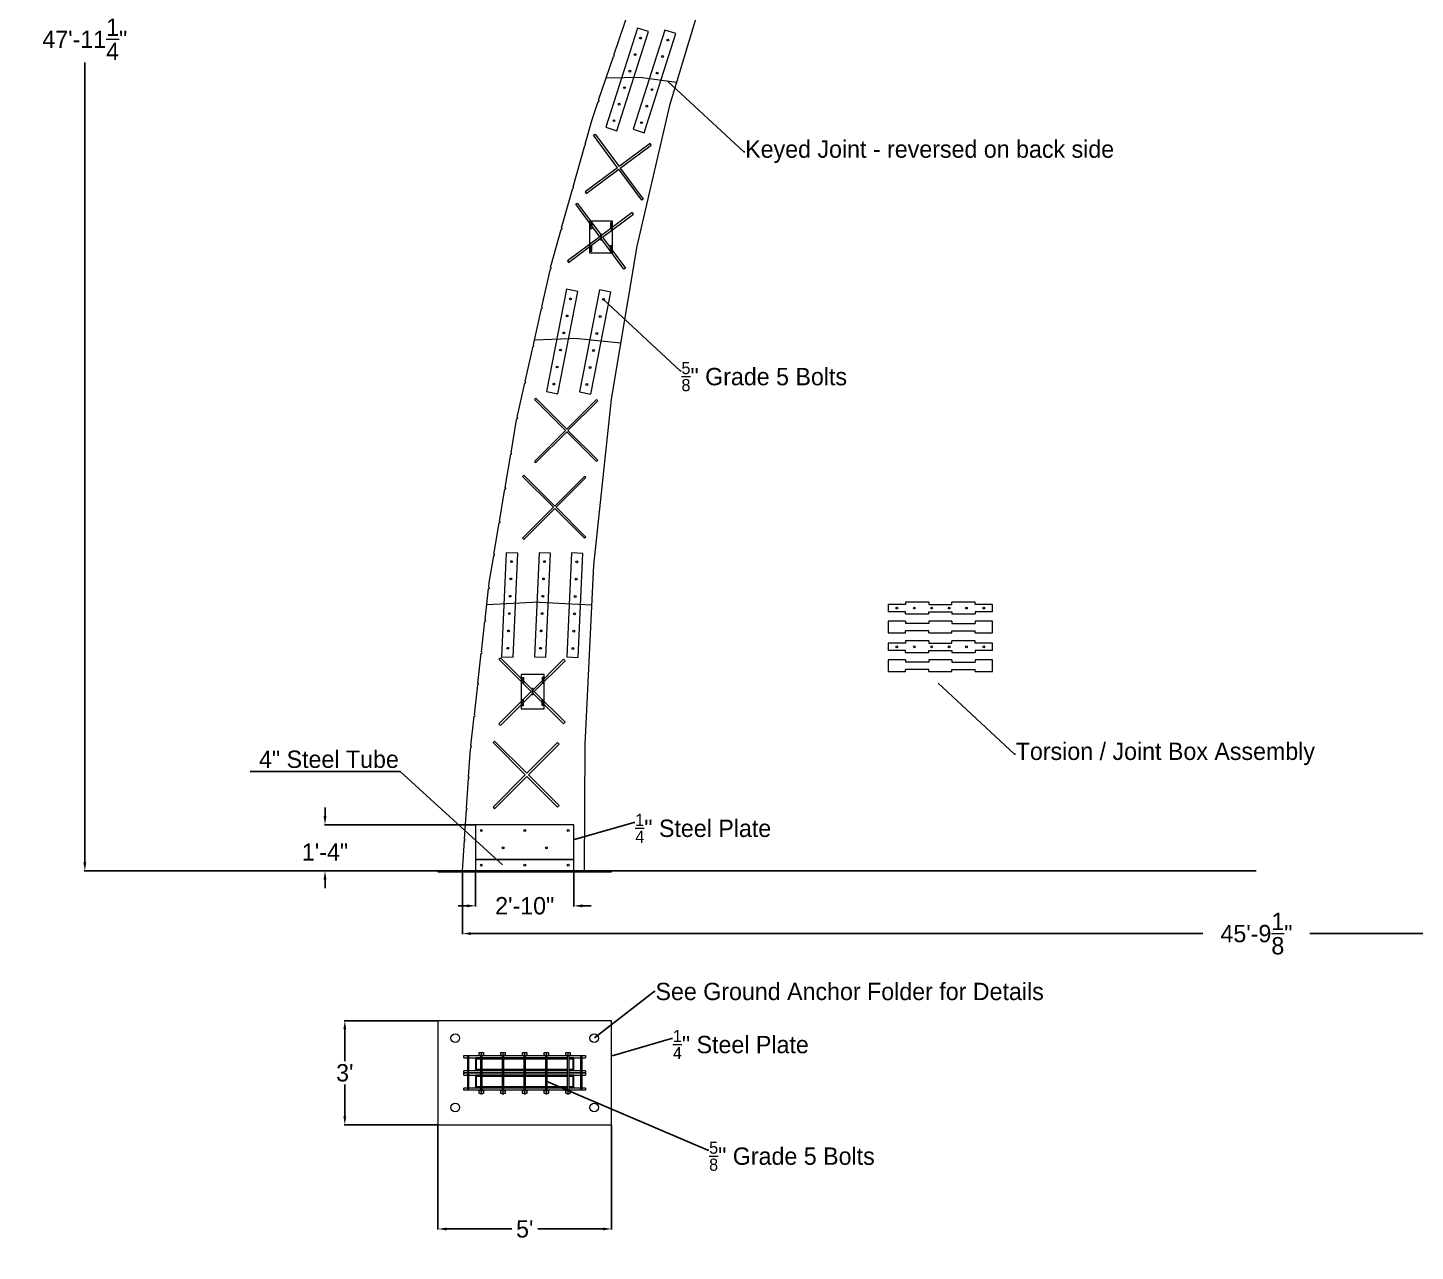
# Model space of a CAD drawing. Extents: x -465 to 2240, y 244 to 1462.
# Drawn here: x 538.3 to 1018, y 244.4 to 667.5 of the extents above; entities that cross this region are included whole.
import ezdxf
from ezdxf import colors
from ezdxf.entities.mleader import LeaderData, LeaderLine
from ezdxf.math import Vec2, Vec3

# ---------------------------------------------------------------- set-up
doc = ezdxf.new("R2010")
doc.units = 0
doc.header["$MEASUREMENT"] = 0
doc.layers.get('0').update_dxf_attribs({"linetype": 'CONTINUOUS', "lineweight": 9})
doc.layers.get('Defpoints').update_dxf_attribs({"linetype": 'CONTINUOUS', "lineweight": 9})
for name, color, linetype, lineweight in [('Annotation', 7, 'CONTINUOUS', 9), ('Base Plates', 6, 'CONTINUOUS', 9), ('Compression Box', 1, 'CONTINUOUS', 9), ('Interior Blocking', 252, 'CONTINUOUS', 9), ('Joints', 3, 'CONTINUOUS', 9)]:
    doc.layers.add(name, color=color, linetype=linetype, lineweight=lineweight)
doc.dimstyles.get("Standard").update_dxf_attribs({"dimtxt": 0.18, "dimasz": 0.18, "dimexe": 0.18, "dimexo": 0.0625, "dimgap": 0.09, "dimtad": 0, "dimtih": 1, "dimtoh": 1, "dimdec": 4, "dimzin": 0, "dimdsep": 46, "dimtxsty": 'Standard', "dimcen": 0.09, "dimadec": 0, "dimazin": 0, "dimtfac": 1, "dimtdec": 4, "dimtofl": 0, "dimtmove": 2, "dimatfit": 3, "dimfxl": 1, "dimtolj": 1, "dimtzin": 0, "dimarcsym": 0})

# ---------------------------------------------------------------- blocks, each defined once
blk = doc.blocks.new('*U6')
at = {"layer": 'Joints'}
blk.add_circle((0, 0), 0.312, dxfattribs=at)
blk = doc.blocks.new('*U7')
at = {"layer": 'Joints', "color": 0, "linetype": 'ByBlock', "lineweight": -2, "transparency": 16777216}
for p in [(0, 0), (0, -6), (0, -12), (0, -18), (0, -24), (0, -30)]:
    blk.add_blockref('*U6', p, dxfattribs=at)
blk = doc.blocks.new('*U22')
at = {"layer": 'Joints'}
blk.add_circle((0, 0), 0.312, dxfattribs=at)
blk = doc.blocks.new('*U23')
at = {"layer": 'Joints', "color": 0, "linetype": 'ByBlock', "lineweight": -2, "transparency": 16777216}
for p in [(0, 0), (0, -6), (0, -12), (0, -18), (0, -24), (0, -30)]:
    blk.add_blockref('*U22', p, dxfattribs=at)
blk = doc.blocks.new('*U34')
at = {"layer": 'Joints'}
blk.add_circle((0, 0), 0.312, dxfattribs=at)
blk = doc.blocks.new('*U35')
at = {"layer": 'Joints', "color": 0, "linetype": 'ByBlock', "lineweight": -2, "transparency": 16777216}
for p in [(0, 0), (0, -6), (0, -12), (0, -18), (0, -24), (0, -30)]:
    blk.add_blockref('*U34', p, dxfattribs=at)
blk = doc.blocks.new('*U112')
at = {"layer": 'Joints'}
blk.add_circle((0, 0), 0.312, dxfattribs=at)
blk = doc.blocks.new('*U113')
at = {"layer": 'Joints', "color": 0, "linetype": 'ByBlock', "lineweight": -2, "transparency": 16777216}
for p in [(0, 0), (0, -6), (0, -12), (0, -18), (0, -24), (0, -30)]:
    blk.add_blockref('*U112', p, dxfattribs=at)
blk = doc.blocks.new('*U117')
at = {"layer": 'Joints'}
blk.add_circle((0, 0), 0.312, dxfattribs=at)
blk = doc.blocks.new('*U118')
at = {"layer": 'Joints', "color": 0, "linetype": 'ByBlock', "lineweight": -2, "transparency": 16777216}
for p in [(0, 0), (0, -6), (0, -12), (0, -18), (0, -24), (0, -30)]:
    blk.add_blockref('*U117', p, dxfattribs=at)
blk = doc.blocks.new('*U119')
at = {"layer": 'Joints'}
blk.add_circle((0, 0), 0.312, dxfattribs=at)
blk = doc.blocks.new('*U120')
at = {"layer": 'Joints', "color": 0, "linetype": 'ByBlock', "lineweight": -2, "transparency": 16777216}
for p in [(0, 0), (0, -6), (0, -12), (0, -18), (0, -24), (0, -30)]:
    blk.add_blockref('*U119', p, dxfattribs=at)
blk = doc.blocks.new('*U121')
at = {"layer": 'Joints'}
blk.add_circle((0, 0), 0.312, dxfattribs=at)
blk = doc.blocks.new('*U122')
at = {"layer": 'Joints', "color": 0, "linetype": 'ByBlock', "lineweight": -2, "transparency": 16777216}
for p in [(0, 0), (0, -6), (0, -12), (0, -18), (0, -24), (0, -30)]:
    blk.add_blockref('*U121', p, dxfattribs=at)
blk = doc.blocks.new('*U123')
at = {"layer": 'Joints'}
blk.add_circle((0, 0), 0.312, dxfattribs=at)
blk = doc.blocks.new('*U124')
at = {"layer": 'Joints', "color": 0, "linetype": 'ByBlock', "lineweight": -2, "transparency": 16777216}
for p in [(0, 0), (0, -6), (0, -12), (0, -18), (0, -24), (0, -30)]:
    blk.add_blockref('*U123', p, dxfattribs=at)
blk = doc.blocks.new('*D175')
at = {"layer": 'Annotation', "color": 0, "lineweight": -2, "transparency": 16777216}
for p, q in [((680.16, 287.99), (680.16, 251.88)), ((740.16, 287.99), (740.16, 251.88)), ((683.16, 252.06), (705.66, 252.06)), ((737.16, 252.06), (714.66, 252.06))]:
    blk.add_line(p, q, dxfattribs=at)
at = {"layer": 'Annotation', "color": 0, "lineweight": 15, "transparency": 16777216}
for points in [[(683.16, 252.56), (683.16, 251.56), (680.16, 252.06)], [(737.16, 252.56), (737.16, 251.56), (740.16, 252.06)]]:
    blk.add_solid(points, dxfattribs=at)
at = {"layer": 'Defpoints', "color": 0, "lineweight": 15, "transparency": 16777216}
for p in [(680.16, 288.05), (740.16, 288.05), (740.16, 252.06)]:
    blk.add_point(p, dxfattribs=at)
at = {"layer": 'Annotation', "color": 0, "transparency": 16777216, "insert": (710.16, 252.06), "char_height": 6, "attachment_point": 5}
blk.add_mtext("\\A1;5'", dxfattribs=at)
blk = doc.blocks.new('*D176')
at = {"layer": 'Annotation', "color": 0, "lineweight": -2, "transparency": 16777216}
for p, q in [((680.1, 324.05), (647.77, 324.05)), ((647.95, 321.05), (647.95, 310.05)), ((647.95, 291.05), (647.95, 302.05)), ((680.1, 288.05), (647.77, 288.05))]:
    blk.add_line(p, q, dxfattribs=at)
at = {"layer": 'Annotation', "color": 0, "lineweight": 15, "transparency": 16777216}
for points in [[(647.45, 321.05), (648.45, 321.05), (647.95, 324.05)], [(647.45, 291.05), (648.45, 291.05), (647.95, 288.05)]]:
    blk.add_solid(points, dxfattribs=at)
at = {"layer": 'Defpoints', "color": 0, "lineweight": 15, "transparency": 16777216}
for p in [(680.16, 324.05), (647.95, 288.05), (680.16, 288.05)]:
    blk.add_point(p, dxfattribs=at)
at = {"layer": 'Annotation', "color": 0, "transparency": 16777216, "insert": (647.95, 306.05), "char_height": 6, "attachment_point": 5}
blk.add_mtext("\\A1;3'", dxfattribs=at)
blk = doc.blocks.new('*D177')
at = {"layer": 'Annotation', "color": 0, "lineweight": -2, "transparency": 16777216}
for p, q in [((641.11, 394.87), (641.11, 397.87)), ((693.1, 391.87), (640.93, 391.87)), ((693.1, 375.87), (640.93, 375.87)), ((641.11, 372.87), (641.11, 369.87))]:
    blk.add_line(p, q, dxfattribs=at)
at = {"layer": 'Annotation', "color": 0, "lineweight": 15, "transparency": 16777216}
for points in [[(640.61, 394.87), (641.61, 394.87), (641.11, 391.87)], [(640.61, 372.87), (641.61, 372.87), (641.11, 375.87)]]:
    blk.add_solid(points, dxfattribs=at)
at = {"layer": 'Defpoints', "color": 0, "lineweight": 15, "transparency": 16777216}
for p in [(693.16, 391.87), (641.11, 375.87), (693.16, 375.87)]:
    blk.add_point(p, dxfattribs=at)
at = {"layer": 'Annotation', "color": 0, "transparency": 16777216, "insert": (641.11, 382.44), "char_height": 6, "attachment_point": 5}
blk.add_mtext('\\A1;1\'-4"', dxfattribs=at)
blk = doc.blocks.new('*D178')
at = {"layer": 'Annotation', "color": 0, "lineweight": -2, "transparency": 16777216}
for p, q in [((693.16, 375.81), (693.16, 363.63)), ((727.16, 375.81), (727.16, 363.63)), ((690.16, 363.81), (687.16, 363.81)), ((730.16, 363.81), (733.16, 363.81))]:
    blk.add_line(p, q, dxfattribs=at)
at = {"layer": 'Annotation', "color": 0, "lineweight": 15, "transparency": 16777216}
for points in [[(690.16, 364.31), (690.16, 363.31), (693.16, 363.81)], [(730.16, 364.31), (730.16, 363.31), (727.16, 363.81)]]:
    blk.add_solid(points, dxfattribs=at)
at = {"layer": 'Defpoints', "color": 0, "lineweight": 15, "transparency": 16777216}
for p in [(693.16, 375.87), (727.16, 375.87), (727.16, 363.81)]:
    blk.add_point(p, dxfattribs=at)
at = {"layer": 'Annotation', "color": 0, "transparency": 16777216, "insert": (710.16, 363.81), "char_height": 6, "attachment_point": 5}
blk.add_mtext('\\A1;2\'-10"', dxfattribs=at)
blk = doc.blocks.new('*U181')
at = {"layer": 'Joints'}
blk.add_circle((0, 0), 0.312, dxfattribs=at)
blk = doc.blocks.new('*U182')
at = {"layer": 'Joints', "color": 0, "linetype": 'ByBlock', "lineweight": -2, "transparency": 16777216}
for p in [(0, 0), (0, -6), (0, -12), (0, -18), (0, -24), (0, -30)]:
    blk.add_blockref('*U181', p, dxfattribs=at)
blk = doc.blocks.new('*D187')
at = {"layer": 'Annotation', "color": 0, "lineweight": -2, "transparency": 16777216}
for p, q in [((688.59, 375.81), (688.59, 354.04)), ((1237.7, 375.81), (1237.7, 354.04)), ((691.59, 354.22), (944.65, 354.22)), ((1234.7, 354.22), (981.65, 354.22))]:
    blk.add_line(p, q, dxfattribs=at)
at = {"layer": 'Annotation', "color": 0, "lineweight": 15, "transparency": 16777216}
for points in [[(691.59, 354.72), (691.59, 353.72), (688.59, 354.22)], [(1234.7, 354.72), (1234.7, 353.72), (1237.7, 354.22)]]:
    blk.add_solid(points, dxfattribs=at)
at = {"layer": 'Defpoints', "color": 0, "lineweight": 15, "transparency": 16777216}
for p in [(688.59, 375.87), (1237.7, 375.87), (1237.7, 354.22)]:
    blk.add_point(p, dxfattribs=at)
at = {"layer": 'Annotation', "color": 0, "transparency": 16777216, "insert": (963.15, 354.22), "char_height": 6, "attachment_point": 5}
blk.add_mtext('\\A1;45\'-9{\\H1.000000x;\\S1/8;}"', dxfattribs=at)
blk = doc.blocks.new('*D188')
at = {"layer": 'Annotation', "color": 0, "lineweight": -2, "transparency": 16777216}
for p, q in [((963.08, 951.09), (557.89, 951.09)), ((558.07, 948.09), (558.07, 671.48)), ((558.07, 378.87), (558.07, 655.48)), ((963.08, 375.87), (557.89, 375.87))]:
    blk.add_line(p, q, dxfattribs=at)
at = {"layer": 'Annotation', "color": 0, "lineweight": 15, "transparency": 16777216}
for points in [[(557.57, 948.09), (558.57, 948.09), (558.07, 951.09)], [(557.57, 378.87), (558.57, 378.87), (558.07, 375.87)]]:
    blk.add_solid(points, dxfattribs=at)
at = {"layer": 'Defpoints', "color": 0, "lineweight": 15, "transparency": 16777216}
for p in [(963.15, 951.09), (558.07, 375.87), (963.15, 375.87)]:
    blk.add_point(p, dxfattribs=at)
at = {"layer": 'Annotation', "color": 0, "transparency": 16777216, "insert": (558.07, 663.48), "char_height": 6, "attachment_point": 5}
blk.add_mtext('\\A1;47\'-11{\\H1.000000x;\\S1/4;}"', dxfattribs=at)

msp = doc.modelspace()

# ---------------------------------------------------------------- linework, layer by layer
for p, q in [((750.78582, 650.31061), (738.27122, 650.04382)), ((750.78582, 650.31061), (762.66976, 648.61145)), ((728.62953, 559.98052), (713.49732, 559.40698)), ((728.62953, 559.98052), (743.37148, 558.56137)), ((715.24485, 468.86935), (697.03018, 467.86309)), ((715.24485, 468.86935), (733.29719, 467.87206)), ((690.34077, 311.30219), (690.34077, 311.55219)), ((690.34077, 311.55219), (690.84077, 311.55219)), ((690.84077, 311.55219), (690.84077, 311.30219)), ((729.97484, 311.55219), (729.47484, 311.55219)), ((729.47484, 311.55219), (729.47484, 311.30219)), ((729.97484, 311.30219), (729.97484, 311.55219)), ((690.34077, 306.80219), (690.34077, 306.55219)), ((690.34077, 306.55219), (690.84077, 306.55219)), ((690.34077, 305.30219), (690.34077, 305.55219)), ((690.34077, 305.55219), (690.84077, 305.55219)), ((690.84077, 306.55219), (690.84077, 306.80219)), ((690.84077, 305.55219), (690.84077, 305.30219)), ((729.47484, 306.55219), (729.47484, 306.80219)), ((729.97484, 306.55219), (729.47484, 306.55219)), ((729.97484, 305.55219), (729.47484, 305.55219)), ((729.47484, 305.55219), (729.47484, 305.30219)), ((729.97484, 306.80219), (729.97484, 306.55219)), ((729.97484, 305.30219), (729.97484, 305.55219)), ((690.34077, 300.80219), (690.34077, 300.55219)), ((690.34077, 300.55219), (690.84077, 300.55219)), ((690.84077, 300.55219), (690.84077, 300.80219)), ((729.47484, 300.55219), (729.47484, 300.80219)), ((729.97484, 300.55219), (729.47484, 300.55219)), ((729.97484, 300.80219), (729.97484, 300.55219))]:
    msp.add_line(p, q)
for points in [[(1028.65507, 881.04768), (1010.58335, 893.57271), (993.41988, 902.43328), (977.49706, 907.69876), (963.1473, 909.43851), (948.79751, 907.69876), (932.87461, 902.43328), (915.711, 893.57271), (897.6391, 881.04768), (878.99132, 864.78885), (860.10007, 844.72686), (841.29777, 820.79234), (822.91683, 792.91593), (805.28967, 761.02829), (788.74869, 725.06005), (773.62632, 684.94186), (760.25497, 640.60435), (748.96704, 591.97817), (740.09496, 538.99396), (733.97113, 481.58236), (730.92798, 419.67402), (730.72484, 375.86935), (688.59077, 375.86935), (689.27925, 386.37955)], [(740.97841, 658.02789), (746.36115, 673.90269)], [(735.71115, 642.49367), (740.81785, 657.55437)], [(731.04904, 627.26561), (733.44456, 635.80901), (735.5506, 642.02015)], [(726.89048, 612.43443), (730.91405, 626.78418)], [(722.9116, 598.24409), (726.75549, 611.95299)], [(719.12414, 584.57542), (719.30171, 585.36968), (722.77661, 597.76266)], [(716.07417, 570.93311), (719.01505, 584.08747)], [(713.13716, 557.79599), (715.96508, 570.44516)], [(710.29833, 545.09808), (713.02806, 557.30804)], [(707.5445, 532.78037), (710.18924, 544.61013)], [(705.43029, 520.46756), (707.35317, 531.92454), (707.43541, 532.29242)], [(703.41767, 508.47587), (705.34753, 519.97446)], [(701.45422, 496.77716), (703.33491, 507.98276)], [(699.53232, 485.32596), (701.37146, 496.28406)], [(697.72653, 474.04701), (697.90435, 475.62615), (699.44956, 484.83286)], [(696.45774, 462.77957), (697.67058, 473.55015)], [(695.20921, 451.69204), (696.40179, 462.28271)], [(693.97669, 440.74665), (695.15326, 451.19518)], [(692.75613, 429.9075), (693.92074, 440.24979)], [(691.54364, 419.14001), (692.70018, 429.41064)], [(690.71942, 408.36472), (691.26066, 416.62709), (691.48769, 418.64315)], [(690.01532, 397.61606), (690.68674, 407.86579)], [(689.31194, 386.87848), (689.98263, 397.11713)], [(689.09077, 311.30219), (689.09077, 312.05219), (731.22484, 312.05219), (731.22484, 311.30219)], [(689.09077, 311.30219), (690.34077, 311.30219)], [(690.84077, 311.30219), (694.8453, 311.30219)], [(695.4703, 311.30219), (702.3453, 311.30219)], [(702.9703, 311.30219), (709.8453, 311.30219)], [(710.4703, 311.30219), (717.3453, 311.30219)], [(717.9703, 311.30219), (724.8453, 311.30219)], [(725.4703, 311.30219), (729.47484, 311.30219)], [(729.97484, 311.30219), (731.22484, 311.30219)], [(690.34077, 306.80219), (689.09077, 306.80219)], [(694.8453, 306.05219), (689.09077, 306.05219), (689.09077, 306.80219)], [(689.09077, 305.30219), (689.09077, 306.05219), (694.8453, 306.05219)], [(689.09077, 305.30219), (690.34077, 305.30219)], [(694.8453, 306.80219), (690.84077, 306.80219)], [(690.84077, 305.30219), (694.8453, 305.30219)], [(702.3453, 306.80219), (695.4703, 306.80219)], [(702.3453, 306.05219), (695.4703, 306.05219)], [(695.4703, 306.05219), (702.3453, 306.05219)], [(695.4703, 305.30219), (702.3453, 305.30219)], [(709.8453, 306.80219), (702.9703, 306.80219)], [(709.8453, 306.05219), (702.9703, 306.05219)], [(702.9703, 306.05219), (709.8453, 306.05219)], [(702.9703, 305.30219), (709.8453, 305.30219)], [(717.3453, 306.80219), (710.4703, 306.80219)], [(717.3453, 306.05219), (710.4703, 306.05219)], [(710.4703, 306.05219), (717.3453, 306.05219)], [(710.4703, 305.30219), (717.3453, 305.30219)], [(724.8453, 306.80219), (717.9703, 306.80219)], [(724.8453, 306.05219), (717.9703, 306.05219)], [(717.9703, 306.05219), (724.8453, 306.05219)], [(717.9703, 305.30219), (724.8453, 305.30219)], [(731.22484, 306.80219), (731.22484, 306.05219), (725.4703, 306.05219)], [(729.47484, 306.80219), (725.4703, 306.80219)], [(725.4703, 306.05219), (731.22484, 306.05219), (731.22484, 305.30219)], [(725.4703, 305.30219), (729.47484, 305.30219)], [(731.22484, 306.80219), (729.97484, 306.80219)], [(729.97484, 305.30219), (731.22484, 305.30219)], [(731.22484, 300.80219), (731.22484, 300.05219), (689.09077, 300.05219), (689.09077, 300.80219)], [(690.34077, 300.80219), (689.09077, 300.80219)], [(694.8453, 300.80219), (690.84077, 300.80219)], [(702.3453, 300.80219), (695.4703, 300.80219)], [(709.8453, 300.80219), (702.9703, 300.80219)], [(717.3453, 300.80219), (710.4703, 300.80219)], [(724.8453, 300.80219), (717.9703, 300.80219)], [(729.47484, 300.80219), (725.4703, 300.80219)], [(731.22484, 300.80219), (729.97484, 300.80219)]]:
    msp.add_lwpolyline(points)
for points in [[(690.36577, 306.61469), (690.81577, 306.61469), (690.81577, 311.48969), (690.36577, 311.48969)], [(729.94984, 306.61469), (729.49984, 306.61469), (729.49984, 311.48969), (729.94984, 311.48969)], [(690.36577, 300.61469), (690.81577, 300.61469), (690.81577, 305.48969), (690.36577, 305.48969)], [(729.94984, 300.61469), (729.49984, 300.61469), (729.49984, 305.48969), (729.94984, 305.48969)]]:
    msp.add_lwpolyline(points, close=True)
for centre, start, end in [((740.89813, 657.79113), 251.2695167, 71.2695167), ((735.63088, 642.25691), 251.2695167, 71.2695167), ((730.98155, 627.02489), 254.3368574, 74.3368574), ((726.82298, 612.19371), 254.3368574, 74.3368574), ((722.84411, 598.00338), 254.3368574, 74.3368574), ((719.06959, 584.33145), 257.3978224, 77.3978224), ((716.01963, 570.68913), 257.3978224, 77.3978224), ((713.08261, 557.55201), 257.3978224, 77.3978224), ((710.24378, 544.85411), 257.3978224, 77.3978224), ((707.48996, 532.5364), 257.3978224, 77.3978224), ((705.38891, 520.22101), 260.4725822, 80.4725822), ((703.37629, 508.22931), 260.4725822, 80.4725822), ((701.41284, 496.53061), 260.4725822, 80.4725822), ((699.49094, 485.07941), 260.4725822, 80.4725822), ((697.69855, 473.79858), 263.575178, 83.575178), ((696.42977, 462.53114), 263.575178, 83.575178), ((695.18124, 451.44361), 263.575178, 83.575178), ((693.94871, 440.49822), 263.575178, 83.575178), ((692.72815, 429.65907), 263.575178, 83.575178), ((691.51566, 418.89158), 263.575178, 83.575178), ((690.70308, 408.11525), 266.2521082, 86.2521082), ((689.99898, 397.36659), 266.2521082, 86.2521082), ((689.29559, 386.62901), 266.2521082, 86.2521082)]:
    msp.add_arc(centre, 0.25, start, end)
at = {"layer": 'Base Plates'}
for p, q in [((695.1578, 312.17719), (695.1578, 312.92719)), ((702.6578, 312.17719), (702.6578, 312.92719)), ((710.1578, 312.17719), (710.1578, 312.92719)), ((717.6578, 312.17719), (717.6578, 312.92719)), ((725.1578, 312.17719), (725.1578, 312.92719)), ((695.1578, 299.92719), (694.9078, 299.80219)), ((695.40781, 299.92719), (695.1578, 299.80219)), ((695.1578, 299.05219), (695.1578, 299.80219)), ((702.6578, 299.92719), (702.4078, 299.80219)), ((702.90781, 299.92719), (702.6578, 299.80219)), ((702.6578, 299.05219), (702.6578, 299.80219)), ((710.1578, 299.92719), (709.9078, 299.80219)), ((710.40781, 299.92719), (710.1578, 299.80219)), ((710.1578, 299.05219), (710.1578, 299.80219)), ((717.6578, 299.92719), (717.4078, 299.80219)), ((717.90781, 299.92719), (717.6578, 299.80219)), ((717.6578, 299.05219), (717.6578, 299.80219)), ((725.1578, 299.92719), (724.9078, 299.80219)), ((725.40781, 299.92719), (725.1578, 299.80219)), ((725.1578, 299.05219), (725.1578, 299.80219))]:
    msp.add_line(p, q, dxfattribs=at)
for points in [[(693.1578, 379.86935), (727.1578, 379.86935), (727.1578, 391.86935), (693.1578, 391.86935)], [(693.1578, 379.86935), (693.1578, 375.86935), (727.1578, 375.86935), (727.1578, 379.86935)], [(680.1578, 375.86935), (680.1578, 375.61935), (740.1578, 375.61935), (740.1578, 375.86935)], [(680.1578, 324.05219), (680.1578, 288.05219), (740.1578, 288.05219), (740.1578, 324.05219)], [(694.1578, 312.17719), (696.1578, 312.17719), (696.1578, 312.05219), (694.1578, 312.05219)], [(694.2828, 312.17719), (696.0328, 312.17719), (696.0328, 312.92719), (694.2828, 312.92719)], [(701.6578, 312.17719), (703.6578, 312.17719), (703.6578, 312.05219), (701.6578, 312.05219)], [(701.7828, 312.17719), (703.5328, 312.17719), (703.5328, 312.92719), (701.7828, 312.92719)], [(709.1578, 312.17719), (711.1578, 312.17719), (711.1578, 312.05219), (709.1578, 312.05219)], [(709.2828, 312.17719), (711.0328, 312.17719), (711.0328, 312.92719), (709.2828, 312.92719)], [(716.6578, 312.17719), (718.6578, 312.17719), (718.6578, 312.05219), (716.6578, 312.05219)], [(716.7828, 312.17719), (718.5328, 312.17719), (718.5328, 312.92719), (716.7828, 312.92719)], [(724.1578, 312.17719), (726.1578, 312.17719), (726.1578, 312.05219), (724.1578, 312.05219)], [(724.2828, 312.17719), (726.0328, 312.17719), (726.0328, 312.92719), (724.2828, 312.92719)], [(694.1578, 300.05219), (696.1578, 300.05219), (696.1578, 299.92719), (694.1578, 299.92719)], [(694.2828, 299.05219), (696.0328, 299.05219), (696.0328, 299.80219), (694.2828, 299.80219)], [(701.6578, 300.05219), (703.6578, 300.05219), (703.6578, 299.92719), (701.6578, 299.92719)], [(701.7828, 299.05219), (703.5328, 299.05219), (703.5328, 299.80219), (701.7828, 299.80219)], [(709.1578, 300.05219), (711.1578, 300.05219), (711.1578, 299.92719), (709.1578, 299.92719)], [(709.2828, 299.05219), (711.0328, 299.05219), (711.0328, 299.80219), (709.2828, 299.80219)], [(716.6578, 300.05219), (718.6578, 300.05219), (718.6578, 299.92719), (716.6578, 299.92719)], [(716.7828, 299.05219), (718.5328, 299.05219), (718.5328, 299.80219), (716.7828, 299.80219)], [(724.1578, 300.05219), (726.1578, 300.05219), (726.1578, 299.92719), (724.1578, 299.92719)], [(724.2828, 299.05219), (726.0328, 299.05219), (726.0328, 299.80219), (724.2828, 299.80219)]]:
    msp.add_lwpolyline(points, close=True, dxfattribs=at)
for points in [[(694.8453, 312.05219), (694.8453, 300.05219)], [(695.4703, 300.05219), (695.4703, 312.05219)], [(702.3453, 312.05219), (702.3453, 300.05219)], [(702.9703, 300.05219), (702.9703, 312.05219)], [(709.8453, 312.05219), (709.8453, 300.05219)], [(710.4703, 300.05219), (710.4703, 312.05219)], [(717.3453, 312.05219), (717.3453, 300.05219)], [(717.9703, 300.05219), (717.9703, 312.05219)], [(724.8453, 312.05219), (724.8453, 300.05219)], [(725.4703, 300.05219), (725.4703, 312.05219)], [(694.8453, 311.30219), (693.1578, 311.30219), (693.1578, 311.05219), (694.8453, 311.05219)], [(694.8453, 311.05219), (693.1578, 311.05219), (693.1578, 307.05219), (694.8453, 307.05219)], [(694.8453, 306.80219), (693.1578, 306.80219), (693.1578, 307.05219), (694.8453, 307.05219)], [(694.8453, 310.80219), (693.4078, 310.80219), (693.4078, 307.30219), (694.8453, 307.30219)], [(702.3453, 311.30219), (695.4703, 311.30219)], [(695.4703, 311.05219), (702.3453, 311.05219)], [(702.3453, 311.05219), (695.4703, 311.05219)], [(702.3453, 310.80219), (695.4703, 310.80219)], [(695.4703, 307.30219), (702.3453, 307.30219)], [(695.4703, 307.05219), (702.3453, 307.05219)], [(695.4703, 307.05219), (702.3453, 307.05219)], [(709.8453, 311.30219), (702.9703, 311.30219)], [(702.9703, 311.05219), (709.8453, 311.05219)], [(709.8453, 311.05219), (702.9703, 311.05219)], [(709.8453, 310.80219), (702.9703, 310.80219)], [(702.9703, 307.30219), (709.8453, 307.30219)], [(702.9703, 307.05219), (709.8453, 307.05219)], [(702.9703, 307.05219), (709.8453, 307.05219)], [(717.3453, 311.30219), (710.4703, 311.30219)], [(710.4703, 311.05219), (717.3453, 311.05219)], [(717.3453, 311.05219), (710.4703, 311.05219)], [(717.3453, 310.80219), (710.4703, 310.80219)], [(710.4703, 307.30219), (717.3453, 307.30219)], [(710.4703, 307.05219), (717.3453, 307.05219)], [(710.4703, 307.05219), (717.3453, 307.05219)], [(724.8453, 311.30219), (717.9703, 311.30219)], [(717.9703, 311.05219), (724.8453, 311.05219)], [(724.8453, 311.05219), (717.9703, 311.05219)], [(724.8453, 310.80219), (717.9703, 310.80219)], [(717.9703, 307.30219), (724.8453, 307.30219)], [(717.9703, 307.05219), (724.8453, 307.05219)], [(717.9703, 307.05219), (724.8453, 307.05219)], [(725.4703, 311.05219), (727.1578, 311.05219), (727.1578, 311.30219), (725.4703, 311.30219)], [(725.4703, 307.05219), (727.1578, 307.05219), (727.1578, 311.05219), (725.4703, 311.05219)], [(725.4703, 307.30219), (726.9078, 307.30219), (726.9078, 310.80219), (725.4703, 310.80219)], [(725.4703, 307.05219), (727.1578, 307.05219), (727.1578, 306.80219), (725.4703, 306.80219)], [(694.8453, 305.30219), (693.1578, 305.30219), (693.1578, 305.05219), (694.8453, 305.05219)], [(694.8453, 305.05219), (693.1578, 305.05219), (693.1578, 301.05219), (694.8453, 301.05219)], [(694.8453, 304.80219), (693.4078, 304.80219), (693.4078, 301.30219), (694.8453, 301.30219)], [(702.3453, 306.80219), (695.4703, 306.80219)], [(702.3453, 305.30219), (695.4703, 305.30219)], [(702.3453, 305.05219), (695.4703, 305.05219)], [(695.4703, 305.05219), (702.3453, 305.05219)], [(702.3453, 304.80219), (695.4703, 304.80219)], [(709.8453, 306.80219), (702.9703, 306.80219)], [(709.8453, 305.30219), (702.9703, 305.30219)], [(709.8453, 305.05219), (702.9703, 305.05219)], [(702.9703, 305.05219), (709.8453, 305.05219)], [(709.8453, 304.80219), (702.9703, 304.80219)], [(717.3453, 306.80219), (710.4703, 306.80219)], [(717.3453, 305.30219), (710.4703, 305.30219)], [(717.3453, 305.05219), (710.4703, 305.05219)], [(710.4703, 305.05219), (717.3453, 305.05219)], [(717.3453, 304.80219), (710.4703, 304.80219)], [(724.8453, 306.80219), (717.9703, 306.80219)], [(724.8453, 305.30219), (717.9703, 305.30219)], [(724.8453, 305.05219), (717.9703, 305.05219)], [(717.9703, 305.05219), (724.8453, 305.05219)], [(724.8453, 304.80219), (717.9703, 304.80219)], [(725.4703, 305.05219), (727.1578, 305.05219), (727.1578, 305.30219), (725.4703, 305.30219)], [(725.4703, 301.05219), (727.1578, 301.05219), (727.1578, 305.05219), (725.4703, 305.05219)], [(725.4703, 301.30219), (726.9078, 301.30219), (726.9078, 304.80219), (725.4703, 304.80219)], [(694.8453, 300.80219), (693.1578, 300.80219), (693.1578, 301.05219), (694.8453, 301.05219)], [(694.9078, 299.80219), (694.2828, 299.80219), (694.2828, 299.92719), (695.2828, 299.92719)], [(694.8453, 299.05219), (694.8453, 298.80219), (695.4703, 298.80219), (695.4703, 299.05219)], [(695.5328, 299.92719), (696.0328, 299.92719), (696.0328, 299.80219), (695.1578, 299.80219)], [(695.4703, 301.30219), (702.3453, 301.30219)], [(695.4703, 301.05219), (702.3453, 301.05219)], [(695.4703, 301.05219), (702.3453, 301.05219)], [(702.3453, 300.80219), (695.4703, 300.80219)], [(702.4078, 299.80219), (701.7828, 299.80219), (701.7828, 299.92719), (702.7828, 299.92719)], [(702.3453, 299.05219), (702.3453, 298.80219), (702.9703, 298.80219), (702.9703, 299.05219)], [(703.0328, 299.92719), (703.5328, 299.92719), (703.5328, 299.80219), (702.6578, 299.80219)], [(702.9703, 301.30219), (709.8453, 301.30219)], [(702.9703, 301.05219), (709.8453, 301.05219)], [(702.9703, 301.05219), (709.8453, 301.05219)], [(709.8453, 300.80219), (702.9703, 300.80219)], [(709.9078, 299.80219), (709.2828, 299.80219), (709.2828, 299.92719), (710.2828, 299.92719)], [(709.8453, 299.05219), (709.8453, 298.80219), (710.4703, 298.80219), (710.4703, 299.05219)], [(710.5328, 299.92719), (711.0328, 299.92719), (711.0328, 299.80219), (710.1578, 299.80219)], [(710.4703, 301.30219), (717.3453, 301.30219)], [(710.4703, 301.05219), (717.3453, 301.05219)], [(710.4703, 301.05219), (717.3453, 301.05219)], [(717.3453, 300.80219), (710.4703, 300.80219)], [(717.4078, 299.80219), (716.7828, 299.80219), (716.7828, 299.92719), (717.7828, 299.92719)], [(717.3453, 299.05219), (717.3453, 298.80219), (717.9703, 298.80219), (717.9703, 299.05219)], [(718.0328, 299.92719), (718.5328, 299.92719), (718.5328, 299.80219), (717.6578, 299.80219)], [(717.9703, 301.30219), (724.8453, 301.30219)], [(717.9703, 301.05219), (724.8453, 301.05219)], [(717.9703, 301.05219), (724.8453, 301.05219)], [(724.8453, 300.80219), (717.9703, 300.80219)], [(724.9078, 299.80219), (724.2828, 299.80219), (724.2828, 299.92719), (725.2828, 299.92719)], [(724.8453, 299.05219), (724.8453, 298.80219), (725.4703, 298.80219), (725.4703, 299.05219)], [(725.5328, 299.92719), (726.0328, 299.92719), (726.0328, 299.80219), (725.1578, 299.80219)], [(725.4703, 301.05219), (727.1578, 301.05219), (727.1578, 300.80219), (725.4703, 300.80219)]]:
    msp.add_lwpolyline(points, dxfattribs=at)
for centre, radius in [((695.1578, 389.86935), 0.3125), ((710.1578, 389.86935), 0.3125), ((725.1578, 389.86935), 0.3125), ((702.6578, 383.86935), 0.3125), ((717.6578, 383.86935), 0.3125), ((695.1578, 377.86935), 0.3125), ((710.1578, 377.86935), 0.3125), ((725.1578, 377.86935), 0.3125), ((686.1578, 318.05219), 1.5), ((734.1578, 318.05219), 1.5), ((686.1578, 294.05219), 1.5), ((734.1578, 294.05219), 1.5)]:
    msp.add_circle(centre, radius, dxfattribs=at)
at = {"layer": 'Compression Box'}
for points in [[(732.55889, 589.6124), (740.55889, 589.6124), (740.55889, 600.58409), (732.55889, 600.58409)], [(732.93389, 599.98168), (733.30889, 599.98168), (733.30889, 597.98168), (732.93389, 597.98168)], [(740.18389, 599.98168), (739.80889, 599.98168), (739.80889, 597.98168), (740.18389, 597.98168)], [(736.74639, 596.09824), (736.37139, 596.09824), (736.37139, 594.09824), (736.74639, 594.09824)], [(732.93389, 590.21981), (733.30889, 590.21981), (733.30889, 592.21981), (732.93389, 592.21981)], [(740.18389, 590.21981), (739.80889, 590.21981), (739.80889, 592.21981), (740.18389, 592.21981)], [(708.93006, 431.9834), (716.93006, 431.9834), (716.93006, 443.86196), (708.93006, 443.86196)], [(709.30506, 442.80611), (709.68006, 442.80611), (709.68006, 440.80611), (709.30506, 440.80611)], [(716.55506, 442.80611), (716.18006, 442.80611), (716.18006, 440.80611), (716.55506, 440.80611)], [(713.11756, 438.92268), (712.74256, 438.92268), (712.74256, 436.92268), (713.11756, 436.92268)], [(709.30506, 433.04425), (709.68006, 433.04425), (709.68006, 435.04425), (709.30506, 435.04425)], [(716.55506, 433.04425), (716.18006, 433.04425), (716.18006, 435.04425), (716.55506, 435.04425)]]:
    msp.add_lwpolyline(points, close=True, dxfattribs=at)
at = {"layer": 'Interior Blocking'}
for points in [[(742.27952, 619.09074), (733.93094, 630.31917), (734.46398, 630.7155), (742.81256, 619.48707)], [(743.20889, 618.95403), (753.90428, 626.90628), (753.50795, 627.43932), (742.81256, 619.48707)], [(742.27952, 619.09074), (731.05109, 610.74216), (731.44741, 610.20912), (742.67585, 618.5577)], [(743.20889, 618.95403), (751.16114, 608.25864), (750.6281, 607.86231), (742.67585, 618.5577)], [(736.11742, 595.19077), (727.76884, 606.4192), (728.30188, 606.81553), (736.65046, 595.5871)], [(737.04679, 595.05406), (747.74218, 603.00631), (747.34585, 603.53935), (736.65046, 595.5871)], [(736.11742, 595.19077), (724.88898, 586.84219), (725.28531, 586.30915), (736.51375, 594.65773)], [(737.04679, 595.05406), (744.99904, 584.35867), (744.466, 583.96234), (736.51375, 594.65773)], [(724.25585, 528.21473), (713.55042, 538.92016), (713.97753, 539.34727), (724.68296, 528.64184)], [(725.11007, 528.21473), (735.38839, 538.49305), (734.96128, 538.92016), (724.68296, 528.64184)], [(724.25585, 528.21473), (713.55042, 517.5093), (713.97753, 517.08219), (724.68296, 527.78762)], [(725.11007, 528.21473), (735.38839, 517.93641), (734.96128, 517.5093), (724.68296, 527.78762)], [(720.13563, 501.63934), (709.4302, 512.34477), (709.85731, 512.77188), (720.56274, 502.06645)], [(720.98985, 501.63934), (731.26816, 511.91766), (730.84105, 512.34477), (720.56274, 502.06645)], [(720.13563, 501.63934), (709.4302, 490.93391), (709.85731, 490.5068), (720.56274, 501.21223)], [(720.98985, 501.63934), (731.26816, 491.36102), (730.84105, 490.93391), (720.56274, 501.21223)], [(712.39973, 437.92268), (701.22844, 449.09397), (701.75877, 449.6243), (712.93006, 438.45301)], [(713.46039, 437.92268), (724.10135, 448.56364), (723.57102, 449.09397), (712.93006, 438.45301)], [(712.39973, 437.92268), (701.22844, 426.75139), (701.75877, 426.22106), (712.93006, 437.39235)], [(713.46039, 437.92268), (724.10135, 427.28172), (723.57102, 426.75139), (712.93006, 437.39235)], [(710.3598, 409.11595), (699.18852, 420.28724), (699.71885, 420.81757), (710.89013, 409.64628)], [(711.42046, 409.11595), (722.06142, 419.75691), (721.53109, 420.28724), (710.89013, 409.64628)], [(710.3598, 409.11595), (699.18852, 397.94466), (699.71885, 397.41433), (710.89013, 408.58562)], [(711.42046, 409.11595), (722.06142, 398.47499), (721.53109, 397.94466), (710.89013, 408.58562)]]:
    msp.add_lwpolyline(points, dxfattribs=at)
at = {"layer": 'Joints'}
for p, q in [((841.85185, 468.0467), (835.85185, 468.0467)), ((841.85185, 465.5467), (835.85185, 465.5467)), ((841.85185, 468.7967), (841.85185, 468.0467)), ((841.85185, 464.7967), (841.85185, 465.5467)), ((849.85185, 468.7967), (849.85185, 468.0467)), ((849.85185, 468.0467), (857.85185, 468.0467)), ((849.85185, 464.7967), (849.85185, 465.5467)), ((849.85185, 465.5467), (857.85185, 465.5467)), ((857.85185, 468.0467), (857.85185, 468.7967)), ((857.85185, 465.5467), (857.85185, 464.7967)), ((865.85185, 468.0467), (865.85185, 468.7967)), ((871.85185, 468.0467), (865.85185, 468.0467)), ((871.85185, 465.5467), (865.85185, 465.5467)), ((865.85185, 465.5467), (865.85185, 464.7967)), ((841.85185, 462.22386), (841.85185, 461.47386)), ((849.85186, 461.47386), (841.85185, 461.47386)), ((849.85186, 462.22386), (849.85186, 461.47386)), ((857.85186, 462.22386), (857.85186, 461.47386)), ((857.85186, 461.47386), (865.85185, 461.47386)), ((865.85185, 462.22386), (865.85185, 461.47386)), ((849.85186, 458.97386), (841.85185, 458.97386)), ((841.85185, 458.22386), (841.85185, 458.97386)), ((849.85186, 458.22386), (849.85186, 458.97386)), ((857.85186, 458.22386), (857.85186, 458.97386)), ((857.85186, 458.97386), (865.85185, 458.97386)), ((865.85185, 458.22386), (865.85185, 458.97386)), ((841.85185, 454.65567), (835.85185, 454.65567)), ((841.85185, 452.15567), (835.85185, 452.15567)), ((841.85185, 455.40567), (841.85185, 454.65567)), ((841.85185, 451.40567), (841.85185, 452.15567)), ((849.85185, 455.40567), (849.85185, 454.65567)), ((849.85185, 454.65567), (857.85185, 454.65567)), ((849.85185, 451.40567), (849.85185, 452.15567)), ((849.85185, 452.15567), (857.85185, 452.15567)), ((857.85185, 454.65567), (857.85185, 455.40567)), ((857.85185, 452.15567), (857.85185, 451.40567)), ((865.85185, 454.65567), (865.85185, 455.40567)), ((871.85185, 454.65567), (865.85185, 454.65567)), ((871.85185, 452.15567), (865.85185, 452.15567)), ((865.85185, 452.15567), (865.85185, 451.40567)), ((841.85185, 448.83283), (841.85185, 448.08283)), ((849.85186, 448.08283), (841.85185, 448.08283)), ((849.85186, 448.83283), (849.85186, 448.08283)), ((857.85186, 448.83283), (857.85186, 448.08283)), ((857.85186, 448.08283), (865.85185, 448.08283)), ((865.85185, 448.83283), (865.85185, 448.08283)), ((849.85186, 445.58283), (841.85185, 445.58283)), ((841.85185, 444.83283), (841.85185, 445.58283)), ((849.85186, 444.83283), (849.85186, 445.58283)), ((857.85186, 444.83283), (857.85186, 445.58283)), ((857.85186, 445.58283), (865.85185, 445.58283)), ((865.85185, 444.83283), (865.85185, 445.58283))]:
    msp.add_line(p, q, dxfattribs=at)
for points in [[(749.15444, 667.37023), (738.20835, 633.0747), (742.01897, 631.85847), (752.96505, 666.154)], [(758.64049, 666.69823), (747.69441, 632.4027), (751.50502, 631.18647), (762.45111, 665.482)], [(758.64049, 666.69823), (747.69441, 632.4027), (751.50502, 631.18647), (762.45111, 665.482)], [(724.57781, 577.03277), (717.65359, 541.70494), (721.5789, 540.93558), (728.50312, 576.26341)], [(736.00921, 576.8608), (729.08499, 541.53297), (733.0103, 540.76362), (739.93453, 576.09144)], [(703.7667, 485.93647), (702.15714, 449.97247), (706.15314, 449.79363), (707.7627, 485.75763)], [(715.09453, 485.93647), (713.48497, 449.97247), (717.48097, 449.79363), (719.09053, 485.75763)], [(726.29788, 485.85616), (724.68831, 449.89216), (728.68431, 449.71332), (730.29388, 485.67732)]]:
    msp.add_lwpolyline(points, close=True, dxfattribs=at)
for points in [[(835.85185, 468.0467), (835.85185, 465.5467)], [(849.85185, 468.7967), (841.85185, 468.7967)], [(865.85185, 468.7967), (857.85185, 468.7967)], [(871.85185, 465.5467), (871.85185, 468.0467)], [(841.85185, 462.22386), (835.85186, 462.22386), (835.85186, 458.22386), (841.85185, 458.22386)], [(841.85185, 464.7967), (849.85185, 464.7967)], [(857.85186, 462.22386), (849.85186, 462.22386)], [(857.85185, 464.7967), (865.85185, 464.7967)], [(865.85185, 458.22386), (871.85186, 458.22386), (871.85186, 462.22386), (865.85185, 462.22386)], [(849.85186, 458.22386), (857.85186, 458.22386)], [(835.85185, 454.65567), (835.85185, 452.15567)], [(849.85185, 455.40567), (841.85185, 455.40567)], [(841.85185, 451.40567), (849.85185, 451.40567)], [(865.85185, 455.40567), (857.85185, 455.40567)], [(857.85185, 451.40567), (865.85185, 451.40567)], [(871.85185, 452.15567), (871.85185, 454.65567)], [(841.85185, 448.83283), (835.85186, 448.83283), (835.85186, 444.83283), (841.85185, 444.83283)], [(857.85186, 448.83283), (849.85186, 448.83283)], [(865.85185, 444.83283), (871.85186, 444.83283), (871.85186, 448.83283), (865.85185, 448.83283)], [(849.85186, 444.83283), (857.85186, 444.83283)]]:
    msp.add_lwpolyline(points, dxfattribs=at)

# ---------------------------------------------------------------- block references
for name, p, rotation in [('*U35', (750.14757, 663.90415), 342.29850649641), ('*U124', (759.63363, 663.23215), 342.29850649641), ('*U23', (725.96345, 573.7041), 348.9106535534984), ('*U122', (737.39485, 573.53213), 348.9106535534984), ('*U7', (705.63057, 482.85005), 357.4374471276784), ('*U118', (716.9584, 482.85005), 357.4374471276784), ('*U120', (728.16175, 482.76974), 357.4374471276784), ('*U182', (868.85185, 466.7967), 270), ('*U113', (868.85185, 453.40567), 270)]:
    msp.add_blockref(name, p, dxfattribs=dict(at, rotation=rotation))

# ---------------------------------------------------------------- dimensions: what is measured, and where the dimension line sits
at = {"layer": 'Annotation'}
for base, p1, p2, picture, middle in [((558.06624, 375.86935), (963.1473, 951.09241), (963.1473, 375.86935), '*D188', (558.06624, 663.48088)), ((647.9465, 288.05219), (680.1578, 324.05219), (680.1578, 288.05219), '*D176', (647.9465, 306.05219))]:
    dim = msp.add_linear_dim(base=base, p1=p1, p2=p2, angle=90, dimstyle='Standard', override={"dimtxt": 6, "dimasz": 3, "dimgap": 1, "dimlunit": 4, "dimcen": 3, "dimtmove": 0}, dxfattribs=at)
    dim.commit()
    dim.dimension.update_dxf_attribs({"geometry": picture, "text_midpoint": middle})
dim = msp.add_linear_dim(base=(641.10907, 375.86935), p1=(693.1578, 391.86935), p2=(693.1578, 375.86935), angle=90, dimstyle='Standard', override={"dimtxt": 6, "dimasz": 3, "dimgap": 1, "dimlunit": 4, "dimcen": 3, "dimtmove": 0}, dxfattribs=at)
dim.commit()
dim.dimension.update_dxf_attribs({"geometry": '*D177', "text_midpoint": (641.10907, 382.44333), "dimtype": 160})
for base, p1, p2, picture, middle in [((727.1578, 363.8058), (693.1578, 375.86935), (727.1578, 375.86935), '*D178', (710.1578, 363.8058)), ((1237.70393, 354.22006), (688.59077, 375.86935), (1237.70393, 375.86935), '*D187', (963.14735, 354.22006)), ((740.1578, 252.0581), (680.1578, 288.05219), (740.1578, 288.05219), '*D175', (710.1578, 252.0581))]:
    dim = msp.add_linear_dim(base=base, p1=p1, p2=p2, dimstyle='Standard', override={"dimtxt": 6, "dimasz": 3, "dimgap": 1, "dimlunit": 4, "dimcen": 3, "dimtmove": 0}, dxfattribs=at)
    dim.commit()
    dim.dimension.update_dxf_attribs({"geometry": picture, "text_midpoint": middle})

# ---------------------------------------------------------------- leaders
ml = msp.add_multileader_mtext('Standard', dxfattribs=at)
ml.set_content('\\A1;{\\H1x;Keyed Joint - reversed on back side}', color=256)
ml.set_leader_properties()
ml.build(insert=Vec2(0, 0))
ml.multileader.update_dxf_attribs({"text_right_attachment_type": 6, "dogleg_length": 0.36, "arrow_head_size": 0.18})
ctx = ml.context
ctx.base_point, ctx.char_height, ctx.arrow_head_size, ctx.landing_gap_size, ctx.plane_origin = Vec3(786.28894, 624.51794), 6, 0.18, 0.09, Vec3(909.56141, 603.81538)
ctx.right_attachment = 6
notes = []
notes.append((ctx, [(1, (1, 1, 0), (785.92894, 624.51794), (1, 0), 0.36, [(0, [(759.43918, 649.17089)], 0, [])])]))
ctx.mtext.insert, ctx.mtext.flow_direction = Vec3(786.37894, 628.51794), 5
ml = msp.add_multileader_mtext('Standard', dxfattribs=at)
ml.set_content('\\A1;{\\H0.7x;\\S5/8;}" Grade 5 Bolts', color=256)
ml.set_leader_properties()
ml.build(insert=Vec2(0, 0))
ml.multileader.update_dxf_attribs({"text_right_attachment_type": 6, "dogleg_length": 0.36, "arrow_head_size": 0.18})
ctx = ml.context
ctx.base_point, ctx.char_height, ctx.arrow_head_size, ctx.landing_gap_size, ctx.plane_origin = Vec3(764.24461, 548.87918), 6, 0.18, 0.09, Vec3(887.51708, 528.17663)
ctx.right_attachment = 6
notes.append((ctx, [(1, (1, 1, 0), (763.88461, 548.87918), (1, 0), 0.36, [(0, [(737.39485, 573.53213)], 0, [])])]))
ctx.mtext.insert, ctx.mtext.flow_direction = Vec3(764.33461, 551.87918), 5
ml = msp.add_multileader_mtext('Standard', dxfattribs=at)
ml.set_content('\\A1;Torsion / Joint Box Assembly ', color=256)
ml.set_leader_properties()
ml.build(insert=Vec2(0, 0))
ml.multileader.update_dxf_attribs({"text_right_attachment_type": 6, "dogleg_length": 0.36, "arrow_head_size": 0.18})
ctx = ml.context
ctx.base_point, ctx.char_height, ctx.arrow_head_size, ctx.landing_gap_size, ctx.plane_origin = Vec3(879.83041, 416.26265), 6, 0.18, 0.09, Vec3(1003.10288, 395.56009)
ctx.right_attachment = 6
notes.append((ctx, [(1, (1, 1, 0), (879.47041, 416.26265), (1, 0), 0.36, [(0, [(852.98065, 440.9156)], 0, [])])]))
ctx.mtext.insert, ctx.mtext.flow_direction = Vec3(879.92041, 420.26265), 5
ml = msp.add_multileader_mtext('Standard', dxfattribs=at)
ml.set_content('4" Steel Tube', color=256)
ml.set_leader_properties()
ml.build(insert=Vec2(0, 0))
ml.multileader.update_dxf_attribs({"text_right_attachment_type": 6, "dogleg_length": 0.36, "arrow_head_size": 0.18})
ctx = ml.context
ctx.base_point, ctx.char_height, ctx.arrow_head_size, ctx.landing_gap_size, ctx.plane_origin = Vec3(595.54345, 414.50874), 6, 0.18, 0.09, Vec3(702.61592, 377.86935)
ctx.right_attachment, ctx.text_align_type = 6, 2
notes.append((ctx, [(0, (1, 1, 0), (667.08345, 410.30874), (-1, 0), 0.36, [(0, [(702.61592, 377.86935)], 0, [])])]))
ctx.mtext.insert, ctx.mtext.alignment, ctx.mtext.flow_direction = Vec3(666.63345, 417.50874), 3, 5
ml = msp.add_multileader_mtext('Standard', dxfattribs=at)
ml.set_content('\\A1;{\\H0.7x;\\S1/4;}" Steel Plate', color=256)
ml.set_leader_properties()
ml.build(insert=Vec2(0, 0))
ml.multileader.update_dxf_attribs({"text_right_attachment_type": 6, "dogleg_length": 0.36, "arrow_head_size": 0.18})
ctx = ml.context
ctx.base_point, ctx.char_height, ctx.arrow_head_size, ctx.landing_gap_size, ctx.plane_origin = Vec3(748.27991, 392.66935), 6, 0.18, 0.09, Vec3(727.15777, 376.50928)
ctx.right_attachment = 6
notes.append((ctx, [(0, (1, 1, 0), (747.91991, 392.66935), (1, 0), 0.36, [(0, [(727.15779, 386.68472)], 0, [])])]))
ctx.mtext.insert, ctx.mtext.flow_direction = Vec3(748.36991, 395.66935), 5
ml = msp.add_multileader_mtext('Standard', dxfattribs=at)
ml.set_content('See Ground Anchor Folder for Details', color=256)
ml.set_leader_properties()
ml.build(insert=Vec2(0, 0))
ml.multileader.update_dxf_attribs({"text_right_attachment_type": 6, "dogleg_length": 0.36, "arrow_head_size": 0.18})
ctx = ml.context
ctx.base_point, ctx.char_height, ctx.arrow_head_size, ctx.landing_gap_size, ctx.plane_origin = Vec3(755.27994, 334.21225), 6, 0.18, 0.09, Vec3(734.1578, 318.05219)
ctx.right_attachment = 6
notes.append((ctx, [(0, (1, 1, 0), (754.91994, 334.21225), (1, 0), 0.36, [(0, [(734.1578, 318.05219)], 0, [])])]))
ctx.mtext.insert, ctx.mtext.flow_direction = Vec3(755.36994, 337.21225), 5
ml = msp.add_multileader_mtext('Standard', dxfattribs=at)
ml.set_content('\\A1;{\\H0.7x;\\S1/4;}" Steel Plate', color=256)
ml.set_leader_properties()
ml.build(insert=Vec2(0, 0))
ml.multileader.update_dxf_attribs({"text_right_attachment_type": 6, "dogleg_length": 0.36, "arrow_head_size": 0.18})
ctx = ml.context
ctx.base_point, ctx.char_height, ctx.arrow_head_size, ctx.landing_gap_size, ctx.plane_origin = Vec3(761.27993, 317.88027), 6, 0.18, 0.09, Vec3(740.15779, 301.72021)
ctx.right_attachment = 6
notes.append((ctx, [(0, (1, 1, 0), (760.91993, 317.88027), (1, 0), 0.36, [(0, [(740.1578, 311.89564)], 0, [])])]))
ctx.mtext.insert, ctx.mtext.flow_direction = Vec3(761.36993, 320.88027), 5
ml = msp.add_multileader_mtext('Standard', dxfattribs=at)
ml.set_content('\\A1;{\\H0.7x;\\S5/8;}" Grade 5 Bolts', color=256)
ml.set_leader_properties()
ml.build(insert=Vec2(0, 0))
ml.multileader.update_dxf_attribs({"text_right_attachment_type": 6, "dogleg_length": 0.36, "arrow_head_size": 0.18})
ctx = ml.context
ctx.base_point, ctx.char_height, ctx.arrow_head_size, ctx.landing_gap_size, ctx.plane_origin = Vec3(773.81219, 279.29373), 6, 0.18, 0.09, Vec3(864.43834, 258.59117)
ctx.right_attachment = 6
notes.append((ctx, [(1, (1, 1, 0), (773.45219, 279.29373), (1, 0), 0.36, [(0, [(717.3453, 303.21838)], 0, [])])]))
ctx.mtext.insert, ctx.mtext.flow_direction = Vec3(773.90219, 282.29373), 5
for ctx, leaders in notes:
    for number, flags, end, landing, length, lines in leaders:
        leader = LeaderData()
        leader.index, (leader.has_last_leader_line, leader.has_dogleg_vector, leader.attachment_direction) = number, flags
        leader.last_leader_point, leader.dogleg_vector, leader.dogleg_length = Vec3(end), Vec3(landing), length
        for number, points, colour, breaks in lines:
            line = LeaderLine()
            line.index, line.vertices, line.color, line.breaks = number, Vec3.list(points), colors.encode_raw_color(colour), breaks
            leader.lines.append(line)
        ctx.leaders.append(leader)

doc.saveas('drawing.dxf')
